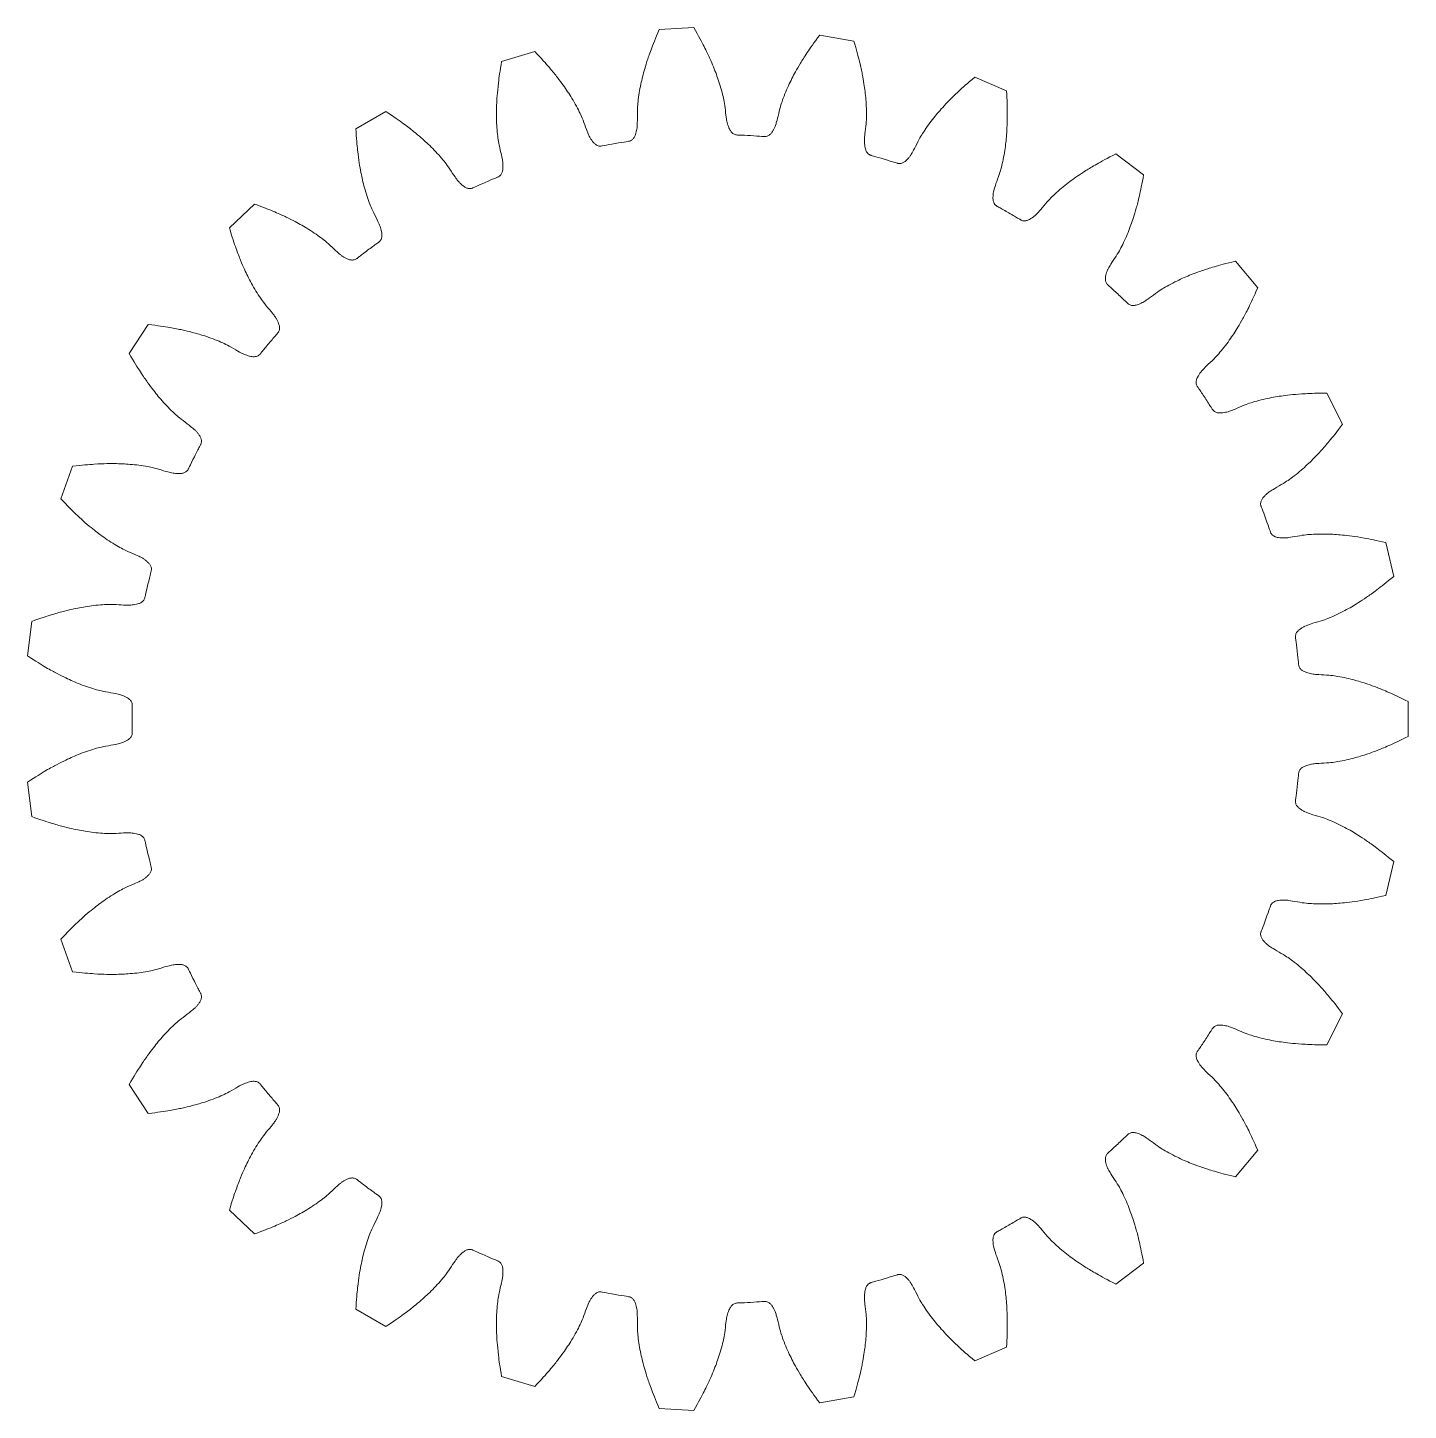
# Model space of a CAD drawing. Extents: x -14.4 to 14.5, y -14.5 to 14.5.
import ezdxf

# ---------------------------------------------------------------- set-up
doc = ezdxf.new("R2010")
doc.units = 0
doc.layers.get('0').update_dxf_attribs({"lineweight": 0})

msp = doc.modelspace()

# ---------------------------------------------------------------- linework, layer by layer
for p, q in [((-0.479, 14.492), (-1.206, 14.45)), ((2.876, 14.212), (2.159, 14.338)), ((-3.809, 13.991), (-4.506, 13.782)), ((6.076, 13.166), (5.407, 13.454)), ((-6.932, 12.735), (-7.563, 12.371)), ((8.948, 11.41), (8.364, 11.845)), ((-9.683, 10.793), (-10.212, 10.294)), ((11.338, 9.039), (10.87, 9.596)), ((-11.911, 8.27), (-12.311, 7.661)), ((13.117, 6.18), (12.79, 6.831)), ((-13.497, 5.3), (-13.746, 4.616)), ((14.189, 2.989), (14.021, 3.697)), ((-14.355, 2.044), (-14.44, 1.321)), ((14.495, -0.364), (14.495, 0.364)), ((-14.44, -1.321), (-14.355, -2.044)), ((14.021, -3.697), (14.189, -2.989)), ((-13.746, -4.616), (-13.497, -5.3)), ((12.79, -6.831), (13.117, -6.18)), ((-12.311, -7.661), (-11.911, -8.27)), ((10.87, -9.596), (11.338, -9.039)), ((-10.212, -10.294), (-9.683, -10.793)), ((8.364, -11.845), (8.948, -11.41)), ((-7.563, -12.371), (-6.932, -12.735)), ((5.407, -13.454), (6.076, -13.166)), ((-4.506, -13.782), (-3.809, -13.991)), ((-1.206, -14.45), (-0.479, -14.492)), ((2.159, -14.338), (2.876, -14.212))]:
    msp.add_line(p, q)
msp.add_circle((0, 0), 0)
for points in [[(2.159, 14.338), (2.039, 14.177), (1.879, 13.945), (1.751, 13.741), (1.647, 13.56), (1.576, 13.426), (1.504, 13.277), (1.427, 13.1), (1.365, 12.932), (1.328, 12.815), (1.272, 12.569), (1.241, 12.463), (1.225, 12.422), (1.2, 12.367), (1.169, 12.313), (1.146, 12.281), (1.127, 12.26), (1.101, 12.239), (1.078, 12.223), (1.038, 12.209), (1.008, 12.208), (0.986, 12.21), (0.712, 12.229), (0.439, 12.242), (0.417, 12.242), (0.387, 12.247), (0.349, 12.265), (0.327, 12.284), (0.304, 12.308), (0.287, 12.331), (0.268, 12.365), (0.244, 12.423), (0.225, 12.48), (0.214, 12.523), (0.196, 12.632), (0.168, 12.883), (0.145, 13.004), (0.103, 13.177), (0.048, 13.362), (-0.007, 13.518), (-0.062, 13.66), (-0.144, 13.852), (-0.247, 14.069), (-0.379, 14.318), (-0.479, 14.492)], [(-1.206, 14.45), (-1.286, 14.265), (-1.388, 14.003), (-1.465, 13.775), (-1.524, 13.575), (-1.562, 13.428), (-1.599, 13.266), (-1.632, 13.076), (-1.654, 12.899), (-1.663, 12.776), (-1.661, 12.524), (-1.667, 12.413), (-1.672, 12.37), (-1.684, 12.311), (-1.702, 12.251), (-1.717, 12.214), (-1.731, 12.19), (-1.751, 12.163), (-1.77, 12.142), (-1.806, 12.12), (-1.835, 12.111), (-1.857, 12.109), (-2.127, 12.064), (-2.397, 12.013), (-2.418, 12.009), (-2.448, 12.006), (-2.489, 12.015), (-2.515, 12.028), (-2.542, 12.047), (-2.564, 12.065), (-2.59, 12.094), (-2.628, 12.144), (-2.659, 12.196), (-2.679, 12.235), (-2.723, 12.337), (-2.807, 12.575), (-2.857, 12.687), (-2.938, 12.846), (-3.035, 13.013), (-3.124, 13.152), (-3.21, 13.277), (-3.334, 13.445), (-3.485, 13.633), (-3.671, 13.845), (-3.809, 13.991)], [(5.407, 13.454), (5.253, 13.325), (5.044, 13.136), (4.873, 12.967), (4.73, 12.815), (4.63, 12.701), (4.525, 12.572), (4.41, 12.418), (4.311, 12.269), (4.248, 12.164), (4.136, 11.937), (4.081, 11.841), (4.057, 11.804), (4.02, 11.757), (3.977, 11.711), (3.947, 11.686), (3.924, 11.67), (3.894, 11.655), (3.867, 11.645), (3.825, 11.641), (3.796, 11.647), (3.775, 11.654), (3.513, 11.735), (3.25, 11.811), (3.229, 11.816), (3.201, 11.828), (3.168, 11.854), (3.151, 11.877), (3.134, 11.906), (3.123, 11.932), (3.113, 11.97), (3.102, 12.032), (3.097, 12.092), (3.097, 12.136), (3.104, 12.246), (3.135, 12.497), (3.14, 12.62), (3.139, 12.798), (3.128, 12.991), (3.111, 13.156), (3.09, 13.306), (3.054, 13.512), (3.004, 13.747), (2.933, 14.02), (2.876, 14.212)], [(-4.506, 13.782), (-4.541, 13.584), (-4.579, 13.305), (-4.602, 13.066), (-4.614, 12.857), (-4.617, 12.705), (-4.615, 12.54), (-4.604, 12.347), (-4.584, 12.17), (-4.564, 12.048), (-4.504, 11.803), (-4.485, 11.694), (-4.48, 11.65), (-4.478, 11.59), (-4.481, 11.528), (-4.488, 11.489), (-4.495, 11.462), (-4.508, 11.431), (-4.523, 11.406), (-4.552, 11.376), (-4.579, 11.362), (-4.599, 11.354), (-4.852, 11.248), (-5.102, 11.137), (-5.122, 11.127), (-5.151, 11.118), (-5.193, 11.117), (-5.221, 11.124), (-5.252, 11.135), (-5.277, 11.149), (-5.31, 11.171), (-5.358, 11.211), (-5.4, 11.254), (-5.429, 11.287), (-5.494, 11.376), (-5.631, 11.588), (-5.706, 11.686), (-5.822, 11.822), (-5.954, 11.962), (-6.073, 12.077), (-6.186, 12.179), (-6.345, 12.314), (-6.535, 12.462), (-6.765, 12.625), (-6.932, 12.735)], [(8.364, 11.845), (8.185, 11.754), (7.938, 11.619), (7.732, 11.494), (7.558, 11.379), (7.434, 11.291), (7.302, 11.19), (7.155, 11.066), (7.024, 10.944), (6.939, 10.856), (6.778, 10.661), (6.702, 10.58), (6.67, 10.551), (6.623, 10.513), (6.571, 10.479), (6.536, 10.46), (6.509, 10.45), (6.477, 10.443), (6.449, 10.439), (6.407, 10.445), (6.379, 10.457), (6.361, 10.469), (6.125, 10.609), (5.886, 10.743), (5.867, 10.753), (5.842, 10.771), (5.816, 10.804), (5.805, 10.831), (5.796, 10.862), (5.791, 10.89), (5.789, 10.93), (5.793, 10.992), (5.802, 11.052), (5.812, 11.094), (5.844, 11.2), (5.932, 11.437), (5.966, 11.555), (6.006, 11.729), (6.04, 11.919), (6.061, 12.084), (6.075, 12.235), (6.088, 12.443), (6.093, 12.684), (6.087, 12.965), (6.076, 13.166)], [(-7.563, 12.371), (-7.551, 12.171), (-7.524, 11.891), (-7.492, 11.652), (-7.454, 11.447), (-7.423, 11.298), (-7.383, 11.137), (-7.327, 10.953), (-7.267, 10.784), (-7.22, 10.671), (-7.105, 10.446), (-7.061, 10.345), (-7.046, 10.303), (-7.03, 10.245), (-7.019, 10.184), (-7.016, 10.145), (-7.018, 10.116), (-7.023, 10.083), (-7.031, 10.056), (-7.053, 10.02), (-7.075, 10), (-7.094, 9.987), (-7.315, 9.826), (-7.533, 9.66), (-7.55, 9.646), (-7.576, 9.631), (-7.617, 9.62), (-7.646, 9.62), (-7.679, 9.624), (-7.706, 9.631), (-7.743, 9.645), (-7.799, 9.673), (-7.85, 9.705), (-7.885, 9.731), (-7.97, 9.803), (-8.152, 9.977), (-8.247, 10.055), (-8.391, 10.161), (-8.552, 10.267), (-8.695, 10.351), (-8.828, 10.424), (-9.014, 10.519), (-9.233, 10.619), (-9.494, 10.725), (-9.683, 10.793)], [(10.87, 9.596), (10.675, 9.55), (10.403, 9.475), (10.174, 9.401), (9.978, 9.329), (9.838, 9.272), (9.686, 9.204), (9.514, 9.118), (9.359, 9.029), (9.255, 8.963), (9.054, 8.811), (8.961, 8.75), (8.923, 8.728), (8.869, 8.702), (8.81, 8.681), (8.772, 8.671), (8.744, 8.668), (8.711, 8.667), (8.682, 8.671), (8.643, 8.686), (8.619, 8.704), (8.604, 8.72), (8.406, 8.91), (8.205, 9.096), (8.188, 9.111), (8.169, 9.133), (8.151, 9.172), (8.146, 9.2), (8.145, 9.233), (8.147, 9.261), (8.154, 9.3), (8.172, 9.36), (8.194, 9.416), (8.214, 9.455), (8.27, 9.551), (8.41, 9.761), (8.47, 9.868), (8.549, 10.028), (8.626, 10.205), (8.684, 10.36), (8.733, 10.504), (8.794, 10.704), (8.854, 10.937), (8.913, 11.212), (8.948, 11.41)], [(-10.212, 10.294), (-10.155, 10.102), (-10.064, 9.835), (-9.977, 9.61), (-9.893, 9.419), (-9.828, 9.282), (-9.752, 9.135), (-9.656, 8.968), (-9.558, 8.818), (-9.486, 8.718), (-9.323, 8.526), (-9.256, 8.438), (-9.232, 8.401), (-9.203, 8.348), (-9.178, 8.29), (-9.167, 8.253), (-9.161, 8.225), (-9.159, 8.192), (-9.161, 8.163), (-9.174, 8.123), (-9.191, 8.098), (-9.206, 8.082), (-9.384, 7.874), (-9.558, 7.662), (-9.571, 7.645), (-9.593, 7.624), (-9.63, 7.604), (-9.658, 7.597), (-9.691, 7.594), (-9.719, 7.594), (-9.758, 7.599), (-9.819, 7.614), (-9.876, 7.633), (-9.917, 7.65), (-10.015, 7.7), (-10.233, 7.828), (-10.344, 7.882), (-10.508, 7.952), (-10.689, 8.018), (-10.848, 8.067), (-10.994, 8.107), (-11.197, 8.156), (-11.433, 8.203), (-11.711, 8.246), (-11.911, 8.27)], [(12.79, 6.831), (12.59, 6.831), (12.308, 6.82), (12.068, 6.801), (11.861, 6.776), (11.711, 6.753), (11.548, 6.722), (11.36, 6.678), (11.189, 6.628), (11.073, 6.587), (10.842, 6.486), (10.738, 6.447), (10.696, 6.435), (10.637, 6.423), (10.574, 6.415), (10.535, 6.415), (10.507, 6.417), (10.475, 6.425), (10.448, 6.435), (10.413, 6.459), (10.394, 6.482), (10.383, 6.501), (10.235, 6.731), (10.082, 6.959), (10.069, 6.977), (10.055, 7.003), (10.047, 7.045), (10.048, 7.073), (10.054, 7.106), (10.063, 7.133), (10.079, 7.169), (10.11, 7.223), (10.145, 7.272), (10.173, 7.306), (10.249, 7.386), (10.434, 7.558), (10.517, 7.649), (10.632, 7.786), (10.746, 7.941), (10.839, 8.078), (10.92, 8.207), (11.025, 8.387), (11.138, 8.6), (11.259, 8.854), (11.338, 9.039)], [(-12.311, 7.661), (-12.21, 7.487), (-12.061, 7.249), (-11.924, 7.05), (-11.799, 6.883), (-11.704, 6.765), (-11.596, 6.639), (-11.464, 6.499), (-11.334, 6.376), (-11.241, 6.296), (-11.038, 6.146), (-10.952, 6.076), (-10.921, 6.045), (-10.88, 6), (-10.843, 5.95), (-10.823, 5.917), (-10.811, 5.891), (-10.801, 5.859), (-10.797, 5.831), (-10.8, 5.789), (-10.811, 5.761), (-10.821, 5.741), (-10.947, 5.498), (-11.067, 5.252), (-11.076, 5.231), (-11.092, 5.206), (-11.124, 5.178), (-11.15, 5.165), (-11.181, 5.154), (-11.209, 5.148), (-11.248, 5.144), (-11.31, 5.144), (-11.37, 5.15), (-11.414, 5.157), (-11.521, 5.183), (-11.763, 5.257), (-11.883, 5.284), (-12.059, 5.314), (-12.25, 5.336), (-12.415, 5.348), (-12.567, 5.354), (-12.776, 5.354), (-13.017, 5.345), (-13.297, 5.323), (-13.497, 5.3)], [(14.021, 3.697), (13.825, 3.743), (13.549, 3.798), (13.311, 3.835), (13.104, 3.858), (12.952, 3.87), (12.787, 3.878), (12.594, 3.878), (12.416, 3.869), (12.293, 3.856), (12.045, 3.81), (11.935, 3.797), (11.891, 3.795), (11.831, 3.796), (11.769, 3.804), (11.731, 3.812), (11.704, 3.821), (11.674, 3.836), (11.65, 3.852), (11.622, 3.883), (11.609, 3.91), (11.602, 3.931), (11.511, 4.19), (11.415, 4.446), (11.406, 4.467), (11.399, 4.496), (11.4, 4.538), (11.409, 4.565), (11.422, 4.596), (11.437, 4.62), (11.46, 4.651), (11.503, 4.697), (11.548, 4.736), (11.584, 4.763), (11.676, 4.823), (11.896, 4.948), (11.998, 5.017), (12.141, 5.124), (12.288, 5.248), (12.41, 5.361), (12.518, 5.467), (12.662, 5.618), (12.821, 5.8), (12.997, 6.019), (13.117, 6.18)], [(-13.746, 4.616), (-13.608, 4.47), (-13.407, 4.272), (-13.229, 4.111), (-13.068, 3.977), (-12.948, 3.884), (-12.814, 3.786), (-12.653, 3.68), (-12.499, 3.59), (-12.39, 3.534), (-12.157, 3.435), (-12.058, 3.386), (-12.02, 3.364), (-11.971, 3.329), (-11.923, 3.289), (-11.896, 3.261), (-11.878, 3.239), (-11.861, 3.21), (-11.85, 3.184), (-11.844, 3.142), (-11.848, 3.112), (-11.854, 3.091), (-11.92, 2.825), (-11.98, 2.558), (-11.984, 2.536), (-11.994, 2.508), (-12.019, 2.473), (-12.04, 2.455), (-12.068, 2.437), (-12.094, 2.424), (-12.131, 2.412), (-12.192, 2.397), (-12.251, 2.389), (-12.295, 2.386), (-12.406, 2.386), (-12.658, 2.403), (-12.781, 2.401), (-12.959, 2.39), (-13.15, 2.368), (-13.314, 2.341), (-13.463, 2.311), (-13.666, 2.264), (-13.898, 2.199), (-14.167, 2.113), (-14.355, 2.044)], [(14.495, 0.364), (14.316, 0.454), (14.06, 0.571), (13.837, 0.662), (13.64, 0.732), (13.496, 0.779), (13.336, 0.825), (13.149, 0.869), (12.973, 0.901), (12.851, 0.917), (12.599, 0.93), (12.489, 0.942), (12.446, 0.95), (12.388, 0.966), (12.329, 0.987), (12.294, 1.004), (12.27, 1.019), (12.244, 1.04), (12.224, 1.061), (12.204, 1.098), (12.198, 1.128), (12.196, 1.15), (12.167, 1.422), (12.132, 1.694), (12.129, 1.716), (12.128, 1.746), (12.14, 1.786), (12.154, 1.811), (12.174, 1.838), (12.194, 1.858), (12.224, 1.883), (12.276, 1.917), (12.33, 1.946), (12.37, 1.963), (12.474, 2.001), (12.717, 2.071), (12.831, 2.115), (12.995, 2.186), (13.167, 2.273), (13.312, 2.354), (13.441, 2.433), (13.616, 2.547), (13.812, 2.687), (14.035, 2.86), (14.189, 2.989)], [(-14.44, 1.321), (-14.272, 1.211), (-14.031, 1.065), (-13.82, 0.949), (-13.633, 0.856), (-13.495, 0.793), (-13.342, 0.729), (-13.161, 0.663), (-12.99, 0.611), (-12.871, 0.581), (-12.622, 0.539), (-12.514, 0.514), (-12.472, 0.501), (-12.416, 0.479), (-12.36, 0.451), (-12.327, 0.43), (-12.305, 0.412), (-12.282, 0.388), (-12.265, 0.365), (-12.249, 0.326), (-12.246, 0.296), (-12.247, 0.274), (-12.25, 0), (-12.247, -0.274), (-12.246, -0.296), (-12.249, -0.326), (-12.265, -0.365), (-12.282, -0.388), (-12.305, -0.412), (-12.327, -0.43), (-12.36, -0.451), (-12.416, -0.479), (-12.472, -0.501), (-12.514, -0.514), (-12.622, -0.539), (-12.871, -0.581), (-12.99, -0.611), (-13.161, -0.663), (-13.342, -0.729), (-13.495, -0.793), (-13.633, -0.856), (-13.82, -0.949), (-14.031, -1.065), (-14.272, -1.211), (-14.44, -1.321)], [(14.189, -2.989), (14.035, -2.86), (13.812, -2.687), (13.616, -2.547), (13.441, -2.433), (13.312, -2.354), (13.167, -2.273), (12.995, -2.186), (12.831, -2.115), (12.717, -2.071), (12.474, -2.001), (12.37, -1.963), (12.33, -1.946), (12.276, -1.917), (12.224, -1.883), (12.194, -1.858), (12.174, -1.838), (12.154, -1.811), (12.14, -1.786), (12.128, -1.746), (12.129, -1.716), (12.132, -1.694), (12.167, -1.422), (12.196, -1.15), (12.198, -1.128), (12.204, -1.098), (12.224, -1.061), (12.244, -1.04), (12.27, -1.019), (12.294, -1.004), (12.329, -0.987), (12.388, -0.966), (12.446, -0.95), (12.489, -0.942), (12.599, -0.93), (12.851, -0.917), (12.973, -0.901), (13.149, -0.869), (13.336, -0.825), (13.496, -0.779), (13.64, -0.732), (13.837, -0.662), (14.06, -0.571), (14.316, -0.454), (14.495, -0.364)], [(-14.355, -2.044), (-14.167, -2.113), (-13.898, -2.199), (-13.666, -2.264), (-13.463, -2.311), (-13.314, -2.341), (-13.15, -2.368), (-12.959, -2.39), (-12.781, -2.401), (-12.658, -2.403), (-12.406, -2.386), (-12.295, -2.386), (-12.251, -2.389), (-12.192, -2.397), (-12.131, -2.412), (-12.094, -2.424), (-12.068, -2.437), (-12.04, -2.455), (-12.019, -2.473), (-11.994, -2.508), (-11.984, -2.536), (-11.98, -2.558), (-11.92, -2.825), (-11.854, -3.091), (-11.848, -3.112), (-11.844, -3.142), (-11.85, -3.184), (-11.861, -3.21), (-11.878, -3.239), (-11.896, -3.261), (-11.923, -3.289), (-11.971, -3.329), (-12.02, -3.364), (-12.058, -3.386), (-12.157, -3.435), (-12.39, -3.534), (-12.499, -3.59), (-12.653, -3.68), (-12.814, -3.786), (-12.948, -3.884), (-13.068, -3.977), (-13.229, -4.111), (-13.407, -4.272), (-13.608, -4.47), (-13.746, -4.616)], [(13.117, -6.18), (12.997, -6.019), (12.821, -5.8), (12.662, -5.618), (12.518, -5.467), (12.41, -5.361), (12.288, -5.248), (12.141, -5.124), (11.998, -5.017), (11.896, -4.948), (11.676, -4.823), (11.584, -4.763), (11.548, -4.736), (11.503, -4.697), (11.46, -4.651), (11.437, -4.62), (11.422, -4.596), (11.409, -4.565), (11.4, -4.538), (11.399, -4.496), (11.406, -4.467), (11.415, -4.446), (11.511, -4.19), (11.602, -3.931), (11.609, -3.91), (11.622, -3.883), (11.65, -3.852), (11.674, -3.836), (11.704, -3.821), (11.731, -3.812), (11.769, -3.804), (11.831, -3.796), (11.891, -3.795), (11.935, -3.797), (12.045, -3.81), (12.293, -3.856), (12.416, -3.869), (12.594, -3.878), (12.787, -3.878), (12.952, -3.87), (13.104, -3.858), (13.311, -3.835), (13.549, -3.798), (13.825, -3.743), (14.021, -3.697)], [(-13.497, -5.3), (-13.297, -5.323), (-13.017, -5.345), (-12.776, -5.354), (-12.567, -5.354), (-12.415, -5.348), (-12.25, -5.336), (-12.059, -5.314), (-11.883, -5.284), (-11.763, -5.257), (-11.521, -5.183), (-11.414, -5.157), (-11.37, -5.15), (-11.31, -5.144), (-11.248, -5.144), (-11.209, -5.148), (-11.181, -5.154), (-11.15, -5.165), (-11.124, -5.178), (-11.092, -5.206), (-11.076, -5.231), (-11.067, -5.252), (-10.947, -5.498), (-10.821, -5.741), (-10.811, -5.761), (-10.8, -5.789), (-10.797, -5.831), (-10.801, -5.859), (-10.811, -5.891), (-10.823, -5.917), (-10.843, -5.95), (-10.88, -6), (-10.921, -6.045), (-10.952, -6.076), (-11.038, -6.146), (-11.241, -6.296), (-11.334, -6.376), (-11.464, -6.499), (-11.596, -6.639), (-11.704, -6.765), (-11.799, -6.883), (-11.924, -7.05), (-12.061, -7.249), (-12.21, -7.487), (-12.311, -7.661)], [(11.338, -9.039), (11.259, -8.854), (11.138, -8.6), (11.025, -8.387), (10.92, -8.207), (10.839, -8.078), (10.746, -7.941), (10.632, -7.786), (10.517, -7.649), (10.434, -7.558), (10.249, -7.386), (10.173, -7.306), (10.145, -7.272), (10.11, -7.223), (10.079, -7.169), (10.063, -7.133), (10.054, -7.106), (10.048, -7.073), (10.047, -7.045), (10.055, -7.003), (10.069, -6.977), (10.082, -6.959), (10.235, -6.731), (10.383, -6.501), (10.394, -6.482), (10.413, -6.459), (10.448, -6.435), (10.475, -6.425), (10.507, -6.417), (10.535, -6.415), (10.574, -6.415), (10.637, -6.423), (10.696, -6.435), (10.738, -6.447), (10.842, -6.486), (11.073, -6.587), (11.189, -6.628), (11.36, -6.678), (11.548, -6.722), (11.711, -6.753), (11.861, -6.776), (12.068, -6.801), (12.308, -6.82), (12.59, -6.831), (12.79, -6.831)], [(-11.911, -8.27), (-11.711, -8.246), (-11.433, -8.203), (-11.197, -8.156), (-10.994, -8.107), (-10.848, -8.067), (-10.689, -8.018), (-10.508, -7.952), (-10.344, -7.882), (-10.233, -7.828), (-10.015, -7.7), (-9.917, -7.65), (-9.876, -7.633), (-9.819, -7.614), (-9.758, -7.599), (-9.719, -7.594), (-9.691, -7.594), (-9.658, -7.597), (-9.63, -7.604), (-9.593, -7.624), (-9.571, -7.645), (-9.558, -7.662), (-9.384, -7.874), (-9.206, -8.082), (-9.191, -8.098), (-9.174, -8.123), (-9.161, -8.163), (-9.159, -8.192), (-9.161, -8.225), (-9.167, -8.253), (-9.178, -8.29), (-9.203, -8.348), (-9.232, -8.401), (-9.256, -8.438), (-9.323, -8.526), (-9.486, -8.718), (-9.558, -8.818), (-9.656, -8.968), (-9.752, -9.135), (-9.828, -9.282), (-9.893, -9.419), (-9.977, -9.61), (-10.064, -9.835), (-10.155, -10.102), (-10.212, -10.294)], [(8.948, -11.41), (8.913, -11.212), (8.854, -10.937), (8.794, -10.704), (8.733, -10.504), (8.684, -10.36), (8.626, -10.205), (8.549, -10.028), (8.47, -9.868), (8.41, -9.761), (8.27, -9.551), (8.214, -9.455), (8.194, -9.416), (8.172, -9.36), (8.154, -9.3), (8.147, -9.261), (8.145, -9.233), (8.146, -9.2), (8.151, -9.172), (8.169, -9.133), (8.188, -9.111), (8.205, -9.096), (8.406, -8.91), (8.604, -8.72), (8.619, -8.704), (8.643, -8.686), (8.682, -8.671), (8.711, -8.667), (8.744, -8.668), (8.772, -8.671), (8.81, -8.681), (8.869, -8.702), (8.923, -8.728), (8.961, -8.75), (9.054, -8.811), (9.255, -8.963), (9.359, -9.029), (9.514, -9.118), (9.686, -9.204), (9.838, -9.272), (9.978, -9.329), (10.174, -9.401), (10.403, -9.475), (10.675, -9.55), (10.87, -9.596)], [(-9.683, -10.793), (-9.494, -10.725), (-9.233, -10.619), (-9.014, -10.519), (-8.828, -10.424), (-8.695, -10.351), (-8.552, -10.267), (-8.391, -10.161), (-8.247, -10.055), (-8.152, -9.977), (-7.97, -9.803), (-7.885, -9.731), (-7.85, -9.705), (-7.799, -9.673), (-7.743, -9.645), (-7.706, -9.631), (-7.679, -9.624), (-7.646, -9.62), (-7.617, -9.62), (-7.576, -9.631), (-7.55, -9.646), (-7.533, -9.66), (-7.315, -9.826), (-7.094, -9.987), (-7.075, -10), (-7.053, -10.02), (-7.031, -10.056), (-7.023, -10.083), (-7.018, -10.116), (-7.016, -10.145), (-7.019, -10.184), (-7.03, -10.245), (-7.046, -10.303), (-7.061, -10.345), (-7.105, -10.446), (-7.22, -10.671), (-7.267, -10.784), (-7.327, -10.953), (-7.383, -11.137), (-7.423, -11.298), (-7.454, -11.447), (-7.492, -11.652), (-7.524, -11.891), (-7.551, -12.171), (-7.563, -12.371)], [(6.076, -13.166), (6.087, -12.965), (6.093, -12.684), (6.088, -12.443), (6.075, -12.235), (6.061, -12.084), (6.04, -11.919), (6.006, -11.729), (5.966, -11.555), (5.932, -11.437), (5.844, -11.2), (5.812, -11.094), (5.802, -11.052), (5.793, -10.992), (5.789, -10.93), (5.791, -10.89), (5.796, -10.862), (5.805, -10.831), (5.816, -10.804), (5.842, -10.771), (5.867, -10.753), (5.886, -10.743), (6.125, -10.609), (6.361, -10.469), (6.379, -10.457), (6.407, -10.445), (6.449, -10.439), (6.477, -10.443), (6.509, -10.45), (6.536, -10.46), (6.571, -10.479), (6.623, -10.513), (6.67, -10.551), (6.702, -10.58), (6.778, -10.661), (6.939, -10.856), (7.024, -10.944), (7.155, -11.066), (7.302, -11.19), (7.434, -11.291), (7.558, -11.379), (7.732, -11.494), (7.938, -11.619), (8.185, -11.754), (8.364, -11.845)], [(-6.932, -12.735), (-6.765, -12.625), (-6.535, -12.462), (-6.345, -12.314), (-6.186, -12.179), (-6.073, -12.077), (-5.954, -11.962), (-5.822, -11.822), (-5.706, -11.686), (-5.631, -11.588), (-5.494, -11.376), (-5.429, -11.287), (-5.4, -11.254), (-5.358, -11.211), (-5.31, -11.171), (-5.277, -11.149), (-5.252, -11.135), (-5.221, -11.124), (-5.193, -11.117), (-5.151, -11.118), (-5.122, -11.127), (-5.102, -11.137), (-4.852, -11.248), (-4.599, -11.354), (-4.579, -11.362), (-4.552, -11.376), (-4.523, -11.406), (-4.508, -11.431), (-4.495, -11.462), (-4.488, -11.489), (-4.481, -11.528), (-4.478, -11.59), (-4.48, -11.65), (-4.485, -11.694), (-4.504, -11.803), (-4.564, -12.048), (-4.584, -12.17), (-4.604, -12.347), (-4.615, -12.54), (-4.617, -12.705), (-4.614, -12.857), (-4.602, -13.066), (-4.579, -13.305), (-4.541, -13.584), (-4.506, -13.782)], [(2.876, -14.212), (2.933, -14.02), (3.004, -13.747), (3.054, -13.512), (3.09, -13.306), (3.111, -13.156), (3.128, -12.991), (3.139, -12.798), (3.14, -12.62), (3.135, -12.497), (3.104, -12.246), (3.097, -12.136), (3.097, -12.092), (3.102, -12.032), (3.113, -11.97), (3.123, -11.932), (3.134, -11.906), (3.151, -11.877), (3.168, -11.854), (3.201, -11.828), (3.229, -11.816), (3.25, -11.811), (3.513, -11.735), (3.775, -11.654), (3.796, -11.647), (3.825, -11.641), (3.867, -11.645), (3.894, -11.655), (3.924, -11.67), (3.947, -11.686), (3.977, -11.711), (4.02, -11.757), (4.057, -11.804), (4.081, -11.841), (4.136, -11.937), (4.248, -12.164), (4.311, -12.269), (4.41, -12.418), (4.525, -12.572), (4.63, -12.701), (4.73, -12.815), (4.873, -12.967), (5.044, -13.136), (5.253, -13.325), (5.407, -13.454)], [(-3.809, -13.991), (-3.671, -13.845), (-3.485, -13.633), (-3.334, -13.445), (-3.21, -13.277), (-3.124, -13.152), (-3.035, -13.013), (-2.938, -12.846), (-2.857, -12.687), (-2.807, -12.575), (-2.723, -12.337), (-2.679, -12.235), (-2.659, -12.196), (-2.628, -12.144), (-2.59, -12.094), (-2.564, -12.065), (-2.542, -12.047), (-2.515, -12.028), (-2.489, -12.015), (-2.448, -12.006), (-2.418, -12.009), (-2.397, -12.013), (-2.127, -12.064), (-1.857, -12.109), (-1.835, -12.111), (-1.806, -12.12), (-1.77, -12.142), (-1.751, -12.163), (-1.731, -12.19), (-1.717, -12.214), (-1.702, -12.251), (-1.684, -12.311), (-1.672, -12.37), (-1.667, -12.413), (-1.661, -12.524), (-1.663, -12.776), (-1.654, -12.899), (-1.632, -13.076), (-1.599, -13.266), (-1.562, -13.428), (-1.524, -13.575), (-1.465, -13.775), (-1.388, -14.003), (-1.286, -14.265), (-1.206, -14.45)], [(-0.479, -14.492), (-0.379, -14.318), (-0.247, -14.069), (-0.144, -13.852), (-0.062, -13.66), (-0.007, -13.518), (0.048, -13.362), (0.103, -13.177), (0.145, -13.004), (0.168, -12.883), (0.196, -12.632), (0.214, -12.523), (0.225, -12.48), (0.244, -12.423), (0.268, -12.365), (0.287, -12.331), (0.304, -12.308), (0.327, -12.284), (0.349, -12.265), (0.387, -12.247), (0.417, -12.242), (0.439, -12.242), (0.712, -12.229), (0.986, -12.21), (1.008, -12.208), (1.038, -12.209), (1.078, -12.223), (1.101, -12.239), (1.127, -12.26), (1.146, -12.281), (1.169, -12.313), (1.2, -12.367), (1.225, -12.422), (1.241, -12.463), (1.272, -12.569), (1.328, -12.815), (1.365, -12.932), (1.427, -13.1), (1.504, -13.277), (1.576, -13.426), (1.647, -13.56), (1.751, -13.741), (1.879, -13.945), (2.039, -14.177), (2.159, -14.338)]]:
    msp.add_open_spline(points, degree=3)

doc.saveas('drawing.dxf')
